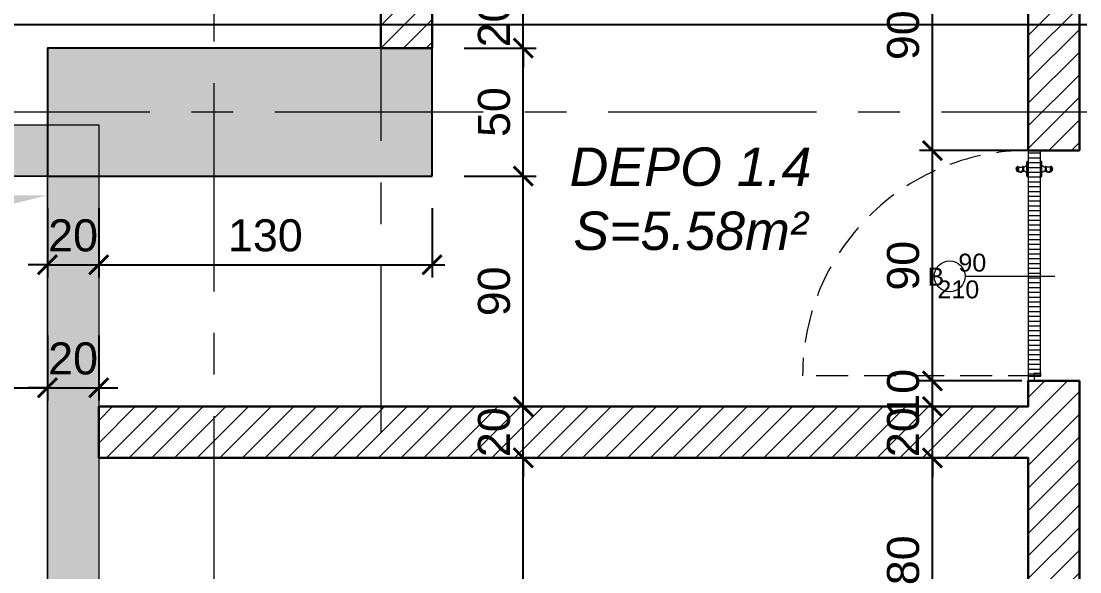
# Model space of a CAD drawing. Header units: centimetres. Extents: x 60496 to 66049, y -55119 to -48212.
# Drawn here: x 62512.7 to 62925.6, y -52261.9 to -52046.9 of the extents above; entities that cross this region are included whole.
import ezdxf

# ---------------------------------------------------------------- set-up
doc = ezdxf.new("R2010")
doc.units = ezdxf.units.CM
doc.header["$LTSCALE"] = 50
doc.header["$MEASUREMENT"] = 0
for name, pattern in [('AXES', [2, 1.25, -0.25, 0.25, -0.25]), ('CACHE', [0.375, 0.25, -0.125]), ('CONTINU', [0])]:
    doc.linetypes.add(name, pattern=pattern)
doc.layers.get('0').update_dxf_attribs({"color": 8})
for name, color, linetype in [('AXES', 10, 'AXES'), ('BETON COUPE', 3, 'CONTINU'), ('BETON TRAME', 252, 'Continuous'), ('BORD', 5, 'Continuous'), ('COTE 50ème', 1, 'Continuous'), ('OMBRE', 253, 'Continuous'), ('TEXTE', 7, 'Continuous')]:
    doc.layers.add(name, color=color, linetype=linetype)
for name, color, linetype, lineweight in [('BETON HACHURE', 253, 'Continuous', 13), ('door', 44, 'Continuous', 5), ('MACONNERIE COUPE', 7, 'Continuous', 30), ('MACONNERIE HACHURE', 253, 'Continuous', 13)]:
    doc.layers.add(name, color=color, linetype=linetype, lineweight=lineweight)
doc.layers.add('PREFA MUR SUP TRAME', color=7, linetype='Continuous', true_color=0xd7c7ff)
doc.styles.add('GENERATED_STYLE_1', font='arial.ttf')
doc.styles.add('RS_TEXT_1.50', font='arial.ttf', dxfattribs={"height": 12.5})
doc.styles.add('RS_TXT_50', font='arial.ttf', dxfattribs={"height": 12.5})
doc.dimstyles.new('RS_50CM_LINEAIRE', dxfattribs={"dimscale": 5, "dimtxt": 12.5, "dimasz": 1.5, "dimexe": 1, "dimexo": 2.5, "dimgap": 1, "dimtad": 1, "dimdec": 1, "dimrnd": 0.5, "dimdsep": 46, "dimtxsty": 'RS_TXT_50', "dimblk1": 'ARCHTICK', "dimblk2": 'ARCHTICK', "dimsah": 1, "dimcen": 2.5, "dimdle": 1, "dimclrt": 4, "dimadec": 0, "dimazin": 2, "dimtfac": 1, "dimtdec": 1, "dimtix": 1, "dimtmove": 2, "dimatfit": 3, "dimfxl": 1, "dimtolj": 1, "dimtzin": 0, "dimarcsym": 0})

# ---------------------------------------------------------------- blocks, each defined once
blk = doc.blocks.new('A$Ce9568e5d')
at = {"layer": 'AXES', "lineweight": 5, "ltscale": 1.3}
for p, q in [((35, 1580), (35, -1344.97)), ((-30, -4150), (-30, -1058.41)), ((3195, -1220), (-1985, -1220))]:
    blk.add_line(p, q, dxfattribs=at)
blk = doc.blocks.new('_ArchTick')
at = {"color": 0, "linetype": 'ByBlock', "const_width": 0.15}
blk.add_lwpolyline([(-0.5, -0.5), (0.5, 0.5)], dxfattribs=at)
blk = doc.blocks.new('*D1259')
at = {"layer": 'COTE 50ème', "color": 0, "lineweight": -2, "ltscale": 0.5, "transparency": 16777216}
for p, q in [((62708.55, -52402.36), (62708.55, -52212.36)), ((62691.58, -52217.36), (62713.55, -52217.36)), ((62673.56, -52397.36), (62713.55, -52397.36))]:
    blk.add_line(p, q, dxfattribs=at)
at = {"layer": 'Defpoints', "color": 0, "ltscale": 0.5, "transparency": 16777216}
for p in [(62679.08, -52217.36), (62708.55, -52217.36), (62661.06, -52397.36)]:
    blk.add_point(p, dxfattribs=at)
at = {"layer": 'COTE 50ème', "color": 0, "lineweight": -2, "ltscale": 0.5, "transparency": 16777216, "xscale": 7.5, "yscale": 7.5, "zscale": 7.5}
for p, rotation in [((62708.55, -52217.36), 90), ((62708.55, -52397.36), 270)]:
    blk.add_blockref('_ArchTick', p, dxfattribs=dict(at, rotation=rotation))
at = {"layer": 'COTE 50ème', "color": 4, "ltscale": 0.5, "transparency": 16777216, "insert": (62697.17, -52307.36), "char_height": 12.5, "attachment_point": 5, "rotation": 90, "style": 'RS_TXT_50'}
blk.add_mtext('\\A1;180', dxfattribs=at)
blk = doc.blocks.new('*D1260')
at = {"layer": 'COTE 50ème', "color": 0, "lineweight": -2, "ltscale": 0.5, "transparency": 16777216}
for p, q in [((62708.55, -52197.36), (62708.55, -52189.86)), ((62691.58, -52197.36), (62713.55, -52197.36)), ((62708.55, -52217.36), (62708.55, -52197.36)), ((62691.58, -52217.36), (62713.55, -52217.36)), ((62708.55, -52217.36), (62708.55, -52224.86))]:
    blk.add_line(p, q, dxfattribs=at)
at = {"layer": 'Defpoints', "color": 0, "ltscale": 0.5, "transparency": 16777216}
for p in [(62679.08, -52197.36), (62708.55, -52197.36), (62679.08, -52217.36)]:
    blk.add_point(p, dxfattribs=at)
at = {"layer": 'COTE 50ème', "color": 0, "lineweight": -2, "ltscale": 0.5, "transparency": 16777216, "xscale": 7.5, "yscale": 7.5, "zscale": 7.5}
for p, rotation in [((62708.55, -52197.36), 270), ((62708.55, -52217.36), 90)]:
    blk.add_blockref('_ArchTick', p, dxfattribs=dict(at, rotation=rotation))
at = {"layer": 'COTE 50ème', "color": 4, "ltscale": 0.5, "transparency": 16777216, "insert": (62697.17, -52207.36), "char_height": 12.5, "attachment_point": 5, "rotation": 90, "style": 'RS_TXT_50'}
blk.add_mtext('\\A1;20', dxfattribs=at)
blk = doc.blocks.new('*D1261')
at = {"layer": 'COTE 50ème', "color": 0, "lineweight": -2, "ltscale": 0.5, "transparency": 16777216}
for p, q in [((62708.55, -52202.36), (62708.55, -52102.36)), ((62685.45, -52107.36), (62713.55, -52107.36)), ((62691.58, -52197.36), (62713.55, -52197.36))]:
    blk.add_line(p, q, dxfattribs=at)
at = {"layer": 'Defpoints', "color": 0, "ltscale": 0.5, "transparency": 16777216}
for p in [(62672.95, -52107.36), (62708.55, -52107.36), (62679.08, -52197.36)]:
    blk.add_point(p, dxfattribs=at)
at = {"layer": 'COTE 50ème', "color": 0, "lineweight": -2, "ltscale": 0.5, "transparency": 16777216, "xscale": 7.5, "yscale": 7.5, "zscale": 7.5}
for p, rotation in [((62708.55, -52107.36), 90), ((62708.55, -52197.36), 270)]:
    blk.add_blockref('_ArchTick', p, dxfattribs=dict(at, rotation=rotation))
at = {"layer": 'COTE 50ème', "color": 4, "ltscale": 0.5, "transparency": 16777216, "insert": (62697.17, -52152.36), "char_height": 12.5, "attachment_point": 5, "rotation": 90, "style": 'RS_TXT_50'}
blk.add_mtext('\\A1;90', dxfattribs=at)
blk = doc.blocks.new('*D1262')
at = {"layer": 'COTE 50ème', "color": 0, "lineweight": -2, "ltscale": 0.5, "transparency": 16777216}
for p, q in [((62708.55, -52112.36), (62708.55, -52052.36)), ((62685.45, -52057.36), (62713.55, -52057.36)), ((62685.45, -52107.36), (62713.55, -52107.36))]:
    blk.add_line(p, q, dxfattribs=at)
at = {"layer": 'Defpoints', "color": 0, "ltscale": 0.5, "transparency": 16777216}
for p in [(62672.95, -52057.36), (62708.55, -52057.36), (62672.95, -52107.36)]:
    blk.add_point(p, dxfattribs=at)
at = {"layer": 'COTE 50ème', "color": 0, "lineweight": -2, "ltscale": 0.5, "transparency": 16777216, "xscale": 7.5, "yscale": 7.5, "zscale": 7.5}
for p, rotation in [((62708.55, -52057.36), 90), ((62708.55, -52107.36), 270)]:
    blk.add_blockref('_ArchTick', p, dxfattribs=dict(at, rotation=rotation))
at = {"layer": 'COTE 50ème', "color": 4, "ltscale": 0.5, "transparency": 16777216, "insert": (62697.17, -52082.36), "char_height": 12.5, "attachment_point": 5, "rotation": 90, "style": 'RS_TXT_50'}
blk.add_mtext('\\A1;50', dxfattribs=at)
blk = doc.blocks.new('*D1263')
at = {"layer": 'COTE 50ème', "color": 0, "lineweight": -2, "ltscale": 0.5, "transparency": 16777216}
for p, q in [((62708.55, -52037.36), (62708.55, -52029.86)), ((62685.45, -52037.36), (62713.55, -52037.36)), ((62708.55, -52057.36), (62708.55, -52037.36)), ((62685.45, -52057.36), (62713.55, -52057.36)), ((62708.55, -52057.36), (62708.55, -52064.86))]:
    blk.add_line(p, q, dxfattribs=at)
at = {"layer": 'Defpoints', "color": 0, "ltscale": 0.5, "transparency": 16777216}
for p in [(62672.95, -52037.36), (62708.55, -52037.36), (62672.95, -52057.36)]:
    blk.add_point(p, dxfattribs=at)
at = {"layer": 'COTE 50ème', "color": 0, "lineweight": -2, "ltscale": 0.5, "transparency": 16777216, "xscale": 7.5, "yscale": 7.5, "zscale": 7.5}
for p, rotation in [((62708.55, -52037.36), 270), ((62708.55, -52057.36), 90)]:
    blk.add_blockref('_ArchTick', p, dxfattribs=dict(at, rotation=rotation))
at = {"layer": 'COTE 50ème', "color": 4, "ltscale": 0.5, "transparency": 16777216, "insert": (62697.17, -52047.36), "char_height": 12.5, "attachment_point": 5, "rotation": 90, "style": 'RS_TXT_50'}
blk.add_mtext('\\A1;20', dxfattribs=at)
blk = doc.blocks.new('*D1074')
at = {"layer": 'COTE 50ème', "color": 0, "lineweight": -2, "ltscale": 0.5, "transparency": 16777216}
for p, q in [((62332.95, -52169.54), (62332.95, -52195.01)), ((62522.95, -52169.54), (62522.95, -52195.01)), ((62327.95, -52190.01), (62527.95, -52190.01))]:
    blk.add_line(p, q, dxfattribs=at)
at = {"layer": 'Defpoints', "color": 0, "ltscale": 0.5, "transparency": 16777216}
for p in [(62332.95, -52157.04), (62522.95, -52157.04), (62522.95, -52190.01)]:
    blk.add_point(p, dxfattribs=at)
at = {"layer": 'COTE 50ème', "color": 0, "lineweight": -2, "ltscale": 0.5, "transparency": 16777216, "xscale": 7.5, "yscale": 7.5, "zscale": 7.5, "rotation": 180}
blk.add_blockref('_ArchTick', (62332.95, -52190.01), dxfattribs=at)
at = {"layer": 'COTE 50ème', "color": 0, "lineweight": -2, "ltscale": 0.5, "transparency": 16777216, "xscale": 7.5, "yscale": 7.5, "zscale": 7.5}
blk.add_blockref('_ArchTick', (62522.95, -52190.01), dxfattribs=at)
at = {"layer": 'COTE 50ème', "color": 4, "ltscale": 0.5, "transparency": 16777216, "insert": (62427.95, -52178.63), "char_height": 12.5, "attachment_point": 5, "style": 'RS_TXT_50'}
blk.add_mtext('\\A1;190', dxfattribs=at)
blk = doc.blocks.new('*D1075')
at = {"layer": 'COTE 50ème', "color": 0, "lineweight": -2, "ltscale": 0.5, "transparency": 16777216}
for p, q in [((62522.95, -52169.54), (62522.95, -52195.01)), ((62542.95, -52169.54), (62542.95, -52195.01)), ((62522.95, -52190.01), (62515.45, -52190.01)), ((62522.95, -52190.01), (62542.95, -52190.01)), ((62542.95, -52190.01), (62550.45, -52190.01))]:
    blk.add_line(p, q, dxfattribs=at)
at = {"layer": 'Defpoints', "color": 0, "ltscale": 0.5, "transparency": 16777216}
for p in [(62522.95, -52157.04), (62542.95, -52157.04), (62542.95, -52190.01)]:
    blk.add_point(p, dxfattribs=at)
at = {"layer": 'COTE 50ème', "color": 0, "lineweight": -2, "ltscale": 0.5, "transparency": 16777216, "xscale": 7.5, "yscale": 7.5, "zscale": 7.5}
blk.add_blockref('_ArchTick', (62522.95, -52190.01), dxfattribs=at)
at = {"layer": 'COTE 50ème', "color": 0, "lineweight": -2, "ltscale": 0.5, "transparency": 16777216, "xscale": 7.5, "yscale": 7.5, "zscale": 7.5, "rotation": 180}
blk.add_blockref('_ArchTick', (62542.95, -52190.01), dxfattribs=at)
at = {"layer": 'COTE 50ème', "color": 4, "ltscale": 0.5, "transparency": 16777216, "insert": (62532.95, -52178.63), "char_height": 12.5, "attachment_point": 5, "style": 'RS_TXT_50'}
blk.add_mtext('\\A1;20', dxfattribs=at)
blk = doc.blocks.new('*D1087')
at = {"layer": 'COTE 50ème', "color": 0, "lineweight": -2, "ltscale": 0.5, "transparency": 16777216}
for p, q in [((62868.11, -52302.36), (62868.11, -52212.36)), ((62892.95, -52217.36), (62863.11, -52217.36)), ((62902.95, -52297.36), (62863.11, -52297.36))]:
    blk.add_line(p, q, dxfattribs=at)
at = {"layer": 'Defpoints', "color": 0, "ltscale": 0.5, "transparency": 16777216}
for p in [(62868.11, -52217.36), (62905.45, -52217.36), (62915.45, -52297.36)]:
    blk.add_point(p, dxfattribs=at)
at = {"layer": 'COTE 50ème', "color": 0, "lineweight": -2, "ltscale": 0.5, "transparency": 16777216, "xscale": 7.5, "yscale": 7.5, "zscale": 7.5}
for p, rotation in [((62868.11, -52217.36), 90), ((62868.11, -52297.36), 270)]:
    blk.add_blockref('_ArchTick', p, dxfattribs=dict(at, rotation=rotation))
at = {"layer": 'COTE 50ème', "color": 4, "ltscale": 0.5, "transparency": 16777216, "insert": (62856.73, -52257.36), "char_height": 12.5, "attachment_point": 5, "rotation": 90, "style": 'RS_TXT_50'}
blk.add_mtext('\\A1;80', dxfattribs=at)
blk = doc.blocks.new('*D1088')
at = {"layer": 'COTE 50ème', "color": 0, "lineweight": -2, "ltscale": 0.5, "transparency": 16777216}
for p, q in [((62868.11, -52197.36), (62868.11, -52189.86)), ((62887.97, -52197.36), (62863.11, -52197.36)), ((62868.11, -52217.36), (62868.11, -52197.36)), ((62892.95, -52217.36), (62863.11, -52217.36)), ((62868.11, -52217.36), (62868.11, -52224.86))]:
    blk.add_line(p, q, dxfattribs=at)
at = {"layer": 'Defpoints', "color": 0, "ltscale": 0.5, "transparency": 16777216}
for p in [(62868.11, -52197.36), (62900.47, -52197.36), (62905.45, -52217.36)]:
    blk.add_point(p, dxfattribs=at)
at = {"layer": 'COTE 50ème', "color": 0, "lineweight": -2, "ltscale": 0.5, "transparency": 16777216, "xscale": 7.5, "yscale": 7.5, "zscale": 7.5}
for p, rotation in [((62868.11, -52197.36), 270), ((62868.11, -52217.36), 90)]:
    blk.add_blockref('_ArchTick', p, dxfattribs=dict(at, rotation=rotation))
at = {"layer": 'COTE 50ème', "color": 4, "ltscale": 0.5, "transparency": 16777216, "insert": (62856.73, -52207.36), "char_height": 12.5, "attachment_point": 5, "rotation": 90, "style": 'RS_TXT_50'}
blk.add_mtext('\\A1;20', dxfattribs=at)
blk = doc.blocks.new('*D1089')
at = {"layer": 'COTE 50ème', "color": 0, "lineweight": -2, "ltscale": 0.5, "transparency": 16777216}
for p, q in [((62868.11, -52187.36), (62868.11, -52179.86)), ((62902.95, -52187.36), (62863.11, -52187.36)), ((62868.11, -52197.36), (62868.11, -52187.36)), ((62887.97, -52197.36), (62863.11, -52197.36)), ((62868.11, -52197.36), (62868.11, -52204.86))]:
    blk.add_line(p, q, dxfattribs=at)
at = {"layer": 'Defpoints', "color": 0, "ltscale": 0.5, "transparency": 16777216}
for p in [(62868.11, -52187.36), (62915.45, -52187.36), (62900.47, -52197.36)]:
    blk.add_point(p, dxfattribs=at)
at = {"layer": 'COTE 50ème', "color": 0, "lineweight": -2, "ltscale": 0.5, "transparency": 16777216, "xscale": 7.5, "yscale": 7.5, "zscale": 7.5}
for p, rotation in [((62868.11, -52187.36), 270), ((62868.11, -52197.36), 90)]:
    blk.add_blockref('_ArchTick', p, dxfattribs=dict(at, rotation=rotation))
at = {"layer": 'COTE 50ème', "color": 4, "ltscale": 0.5, "transparency": 16777216, "insert": (62856.73, -52192.36), "char_height": 12.5, "attachment_point": 5, "rotation": 90, "style": 'RS_TXT_50'}
blk.add_mtext('\\A1;10', dxfattribs=at)
blk = doc.blocks.new('*D1090')
at = {"layer": 'COTE 50ème', "color": 0, "lineweight": -2, "ltscale": 0.5, "transparency": 16777216}
for p, q in [((62868.11, -52192.36), (62868.11, -52092.36)), ((62908.23, -52097.36), (62863.11, -52097.36)), ((62902.95, -52187.36), (62863.11, -52187.36))]:
    blk.add_line(p, q, dxfattribs=at)
at = {"layer": 'Defpoints', "color": 0, "ltscale": 0.5, "transparency": 16777216}
for p in [(62868.11, -52097.36), (62920.73, -52097.36), (62915.45, -52187.36)]:
    blk.add_point(p, dxfattribs=at)
at = {"layer": 'COTE 50ème', "color": 0, "lineweight": -2, "ltscale": 0.5, "transparency": 16777216, "xscale": 7.5, "yscale": 7.5, "zscale": 7.5}
for p, rotation in [((62868.11, -52097.36), 90), ((62868.11, -52187.36), 270)]:
    blk.add_blockref('_ArchTick', p, dxfattribs=dict(at, rotation=rotation))
at = {"layer": 'COTE 50ème', "color": 4, "ltscale": 0.5, "transparency": 16777216, "insert": (62856.73, -52142.36), "char_height": 12.5, "attachment_point": 5, "rotation": 90, "style": 'RS_TXT_50'}
blk.add_mtext('\\A1;90', dxfattribs=at)
blk = doc.blocks.new('*D1091')
at = {"layer": 'COTE 50ème', "color": 0, "lineweight": -2, "ltscale": 0.5, "transparency": 16777216}
for p, q in [((62868.11, -52102.36), (62868.11, -52002.36)), ((62892.95, -52007.36), (62863.11, -52007.36)), ((62908.23, -52097.36), (62863.11, -52097.36))]:
    blk.add_line(p, q, dxfattribs=at)
at = {"layer": 'Defpoints', "color": 0, "ltscale": 0.5, "transparency": 16777216}
for p in [(62868.11, -52007.36), (62905.45, -52007.36), (62920.73, -52097.36)]:
    blk.add_point(p, dxfattribs=at)
at = {"layer": 'COTE 50ème', "color": 0, "lineweight": -2, "ltscale": 0.5, "transparency": 16777216, "xscale": 7.5, "yscale": 7.5, "zscale": 7.5}
for p, rotation in [((62868.11, -52007.36), 90), ((62868.11, -52097.36), 270)]:
    blk.add_blockref('_ArchTick', p, dxfattribs=dict(at, rotation=rotation))
at = {"layer": 'COTE 50ème', "color": 4, "ltscale": 0.5, "transparency": 16777216, "insert": (62856.73, -52052.36), "char_height": 12.5, "attachment_point": 5, "rotation": 90, "style": 'RS_TXT_50'}
blk.add_mtext('\\A1;90', dxfattribs=at)
blk = doc.blocks.new('*D1164')
at = {"layer": 'COTE 50ème', "color": 0, "lineweight": -2, "ltscale": 0.5, "transparency": 16777216}
for p, q in [((62522.95, -52119.86), (62522.95, -52146.95)), ((62542.95, -52119.86), (62542.95, -52146.95)), ((62522.95, -52141.95), (62515.45, -52141.95)), ((62522.95, -52141.95), (62542.95, -52141.95)), ((62542.95, -52141.95), (62550.45, -52141.95))]:
    blk.add_line(p, q, dxfattribs=at)
at = {"layer": 'Defpoints', "color": 0, "ltscale": 0.5, "transparency": 16777216}
for p in [(62522.95, -52107.36), (62542.95, -52107.36), (62542.95, -52141.95)]:
    blk.add_point(p, dxfattribs=at)
at = {"layer": 'COTE 50ème', "color": 0, "lineweight": -2, "ltscale": 0.5, "transparency": 16777216, "xscale": 7.5, "yscale": 7.5, "zscale": 7.5}
blk.add_blockref('_ArchTick', (62522.95, -52141.95), dxfattribs=at)
at = {"layer": 'COTE 50ème', "color": 0, "lineweight": -2, "ltscale": 0.5, "transparency": 16777216, "xscale": 7.5, "yscale": 7.5, "zscale": 7.5, "rotation": 180}
blk.add_blockref('_ArchTick', (62542.95, -52141.95), dxfattribs=at)
at = {"layer": 'COTE 50ème', "color": 4, "ltscale": 0.5, "transparency": 16777216, "insert": (62532.95, -52130.57), "char_height": 12.5, "attachment_point": 5, "style": 'RS_TXT_50'}
blk.add_mtext('\\A1;20', dxfattribs=at)
blk = doc.blocks.new('*D1165')
at = {"layer": 'COTE 50ème', "color": 0, "lineweight": -2, "ltscale": 0.5, "transparency": 16777216}
for p, q in [((62542.95, -52119.86), (62542.95, -52146.95)), ((62672.95, -52119.86), (62672.95, -52146.95)), ((62537.95, -52141.95), (62677.95, -52141.95))]:
    blk.add_line(p, q, dxfattribs=at)
at = {"layer": 'Defpoints', "color": 0, "ltscale": 0.5, "transparency": 16777216}
for p in [(62542.95, -52107.36), (62672.95, -52107.36), (62672.95, -52141.95)]:
    blk.add_point(p, dxfattribs=at)
at = {"layer": 'COTE 50ème', "color": 0, "lineweight": -2, "ltscale": 0.5, "transparency": 16777216, "xscale": 7.5, "yscale": 7.5, "zscale": 7.5, "rotation": 180}
blk.add_blockref('_ArchTick', (62542.95, -52141.95), dxfattribs=at)
at = {"layer": 'COTE 50ème', "color": 0, "lineweight": -2, "ltscale": 0.5, "transparency": 16777216, "xscale": 7.5, "yscale": 7.5, "zscale": 7.5}
blk.add_blockref('_ArchTick', (62672.95, -52141.95), dxfattribs=at)
at = {"layer": 'COTE 50ème', "color": 4, "ltscale": 0.5, "transparency": 16777216, "insert": (62607.95, -52130.56), "char_height": 12.5, "attachment_point": 5, "style": 'RS_TXT_50'}
blk.add_mtext('\\A1;130', dxfattribs=at)

msp = doc.modelspace()

# ---------------------------------------------------------------- hatches: boundary and pattern name
at = {"layer": 'BETON HACHURE', "transparency": 33554585}
h = msp.add_hatch(dxfattribs=at)
h.set_pattern_fill('ANSI37', color=256, scale=50, angle=270, style=0)
h.set_pattern_definition([(315, (-1160.4855, 19655.393), (4.4194174, 4.4194174), []), (45, (-1160.4855, 19655.393), (-4.4194174, 4.4194174), [])])
h.paths.add_polyline_path([(62772.95, -51847.22), (62797.95, -51847.22), (62797.95, -52172.22), (62772.95, -52172.22)], flags=0)
h.paths.add_polyline_path([(62772.95, -51847.22), (62797.95, -51847.22), (62797.95, -52172.22), (62772.95, -52172.22)], flags=0)
h.paths.add_polyline_path([(64952.95, -51987.36), (64952.95, -52037.36), (65032.95, -52037.36), (65032.95, -51987.36)], flags=0)
h.paths.add_polyline_path([(64572.95, -51987.36), (64572.95, -52037.36), (64652.95, -52037.36), (64652.95, -51987.36)], flags=0)
edge = h.paths.add_edge_path(flags=0)
edge.add_arc((64612.95, -50672.36), 40, 0, 360)
edge = h.paths.add_edge_path(flags=0)
edge.add_arc((64612.95, -49997.36), 40, 0, 360)
edge = h.paths.add_edge_path(flags=0)
edge.add_arc((64612.95, -51272.36), 40, 0, 360)
h.paths.add_polyline_path([(65692.87, -49527.22), (61269.11, -49527.22), (60879.82, -54263.92), (65445.45, -54713.51), (65692.87, -54713.51)])
edge = h.paths.add_edge_path(flags=0)
edge.add_arc((64612.95, -51272.36), 40, 0, 360)
h.paths.add_polyline_path([(63397.95, -49552.22), (63397.95, -49972.36), (63422.95, -49972.36), (63422.95, -49552.22), (64992.96, -49552.22), (64992.95, -51312.36), (65032.95, -51312.36), (65032.95, -49552.22), (65667.87, -49552.22), (65667.87, -53452.22), (65032.95, -53452.22), (65032.95, -52057.36), (64992.95, -52057.36), (64992.95, -53477.22), (65667.87, -53477.22), (65667.87, -54685.93), (65459.18, -54688.51), (64660.45, -54610.07), (64660.45, -54122.36), (64635.45, -54122.36), (64635.45, -54607.62), (63330.45, -54479.46), (63330.45, -54122.36), (63305.45, -54122.36), (63305.45, -54477.01), (62117.95, -54360.39), (62117.95, -54122.36), (62067.95, -54122.36), (62067.95, -54355.48), (60906.75, -54241.45), (61082.14, -52107.36), (61287.95, -52107.36), (61287.95, -52057.36), (61086.25, -52057.36), (61088.1, -52037.36), (61287.95, -52037.36), (61287.95, -51987.36), (61092.01, -51987.36), (61148.71, -51297.36), (61287.95, -51297.36), (61287.95, -51247.36), (61152.82, -51247.36), (61198.03, -50697.36), (61287.95, -50697.36), (61287.95, -50647.36), (61202.13, -50647.36), (61292.14, -49552.22), (62070.45, -49552.22), (62070.45, -49972.36), (62095.45, -49972.36), (62095.45, -49552.22)], flags=16)
h.paths.add_polyline_path([(64572.95, -51232.36), (64572.95, -51312.36), (64652.95, -51312.36), (64652.95, -51232.36)], flags=0)
at = {"layer": 'BETON TRAME', "transparency": 33554559}
h = msp.add_hatch(color=256, dxfattribs=at)
h.dxf.hatch_style = 1
h.paths.add_polyline_path([(63852.95, -52797.36), (63887.95, -52797.36), (63887.95, -53447.36), (63852.95, -53447.36), (63852.95, -53272.36), (63392.95, -53272.36), (63392.95, -53447.36), (63357.95, -53447.36), (63357.95, -52797.36), (63392.95, -52797.36), (63392.95, -53232.36), (63602.95, -53232.36), (63602.95, -52902.36), (63642.95, -52902.36), (63642.95, -53232.36), (63852.95, -53232.36)])
h.paths.add_polyline_path([(64722.95, -54122.36), (64722.95, -54072.36), (64572.95, -54072.36), (64572.95, -54122.36)])
h.paths.add_polyline_path([(64002.95, -54122.36), (64002.95, -54072.36), (63852.95, -54072.36), (63852.95, -54122.36)])
h.paths.add_polyline_path([(63392.95, -54122.36), (63392.95, -54072.36), (63242.95, -54072.36), (63242.95, -54122.36)])
h.paths.add_polyline_path([(62672.95, -54122.36), (62672.95, -54072.36), (62522.95, -54072.36), (62522.95, -54122.36)])
h.paths.add_polyline_path([(62672.95, -53447.36), (62672.95, -53397.36), (62522.95, -53397.36), (62522.95, -53447.36)])
h.paths.add_polyline_path([(64722.95, -53447.36), (64722.95, -53397.36), (64572.95, -53397.36), (64572.95, -53447.36)])
h.paths.add_polyline_path([(64722.95, -52847.36), (64722.95, -52797.36), (64572.95, -52797.36), (64572.95, -52847.36)])
h.paths.add_polyline_path([(62672.95, -52847.36), (62672.95, -52797.36), (62522.95, -52797.36), (62522.95, -52847.36)])
h.paths.add_polyline_path([(62672.95, -52107.36), (62672.95, -52057.36), (62522.95, -52057.36), (62522.95, -52107.36)])
h.paths.add_polyline_path([(64572.95, -52057.36), (64572.95, -52107.36), (64722.95, -52107.36), (64722.95, -52057.36)])
h.paths.add_polyline_path([(63907.95, -52107.36), (63907.95, -52057.36), (63782.95, -52057.36), (63782.95, -52107.36)])
h.paths.add_polyline_path([(63462.95, -52107.36), (63462.95, -52057.36), (63337.95, -52057.36), (63337.95, -52107.36)])
h.paths.add_polyline_path([(63487.95, -52057.36), (63462.95, -52057.36), (63462.95, -52562.36), (63487.95, -52562.36)])
h.paths.add_polyline_path([(63782.95, -52057.36), (63757.95, -52057.36), (63757.95, -52562.36), (63782.95, -52562.36)])
at = {"layer": 'door'}
h = msp.add_hatch(dxfattribs=at)
h.set_pattern_fill('ANSI31', color=256, scale=15, angle=855)
h.set_pattern_definition([(180, (110208.8851, -190072.0756), (-3e-15, -1.875), [])])
h.paths.add_polyline_path([(62910.22, -52185.39), (62910.22, -52097.36), (62905.51, -52097.36), (62905.51, -52185.39)])
at = {"layer": 'MACONNERIE HACHURE'}
h = msp.add_hatch(dxfattribs=at)
h.set_pattern_fill('ANSI31', color=256, scale=50, style=0)
h.set_pattern_definition([(45, (0, 9369.2044), (-4.4194174, 4.4194174), [])])
h.paths.add_polyline_path([(61287.95, -54067.36), (61312.95, -54067.36), (61312.95, -54083.38), (61287.95, -54083.63)])
h.paths.add_polyline_path([(62267.95, -50672.36), (62617.95, -50672.36), (62617.95, -50647.36), (62267.95, -50647.36)])
h.paths.add_polyline_path([(62167.95, -50672.36), (62157.95, -50672.36), (62157.95, -50647.36), (62167.95, -50647.36)])
h.paths.add_polyline_path([(63492.95, -53447.36), (63852.95, -53447.36), (63852.95, -53422.36), (63492.95, -53422.36)])
h.paths.add_polyline_path([(63402.95, -53447.36), (63392.95, -53447.36), (63392.95, -53422.36), (63402.95, -53422.36)])
h.paths.add_polyline_path([(62252.95, -52037.36), (62522.95, -52037.36), (62522.95, -52012.36), (62252.95, -52012.36)])
h.paths.add_polyline_path([(63487.95, -52082.36), (63757.95, -52082.36), (63757.95, -52057.36), (63487.95, -52057.36)])
h.paths.add_polyline_path([(61175.41, -53887.22), (60935.87, -53887.22), (60937.92, -53862.22), (61175.41, -53862.22)])
h.paths.add_polyline_path([(61287.95, -54017.36), (61287.95, -53887.22), (61265.41, -53887.22), (61265.41, -53862.22), (61312.95, -53862.22), (61312.95, -54017.36)])
h.paths.add_polyline_path([(61287.95, -54173.63), (61312.95, -54173.63), (61312.95, -54281.34), (61287.95, -54278.88)])
h.paths.add_polyline_path([(60919.84, -54067.36), (60921.89, -54042.36), (61287.95, -54042.36), (61287.95, -54067.36)])
h.paths.add_polyline_path([(65012.95, -52057.36), (65032.95, -52057.36), (65032.95, -52037.36), (65012.95, -52037.36)])
h.paths.add_polyline_path([(63467.95, -52057.36), (63487.95, -52057.36), (63487.95, -52037.36), (63467.95, -52037.36)])
h.paths.add_polyline_path([(62652.95, -52057.36), (62672.95, -52057.36), (62672.95, -52037.36), (62652.95, -52037.36)])
h.paths.add_polyline_path([(62122.95, -52087.36), (62142.95, -52087.36), (62142.95, -52037.36), (62122.95, -52037.36)])
h.paths.add_polyline_path([(63085.45, -51987.36), (63085.45, -52097.36), (63105.45, -52097.36), (63105.45, -52007.36), (63337.95, -52007.36), (63337.95, -51987.36)])
h.paths.add_polyline_path([(63085.45, -52297.36), (63105.45, -52297.36), (63105.45, -52217.36), (63462.95, -52217.36), (63462.95, -52197.36), (63105.45, -52197.36), (63105.45, -52187.36), (63085.45, -52187.36)])
h.paths.add_polyline_path([(63085.45, -52497.36), (63105.45, -52497.36), (63105.45, -52417.36), (63462.95, -52417.36), (63462.95, -52397.36), (63105.45, -52397.36), (63105.45, -52387.36), (63085.45, -52387.36)])
h.paths.add_polyline_path([(62925.45, -52797.36), (62925.45, -52787.36), (62905.45, -52787.36), (62905.45, -52797.36), (62672.95, -52797.36), (62672.95, -52817.36), (63357.95, -52817.36), (63357.95, -52797.36), (63105.45, -52797.36), (63105.45, -52787.36), (63085.45, -52787.36), (63085.45, -52797.36)])
h.paths.add_polyline_path([(62925.45, -52697.36), (62925.45, -52587.36), (62905.45, -52587.36), (62905.45, -52597.36), (62542.95, -52597.36), (62542.95, -52617.36), (62905.45, -52617.36), (62905.45, -52697.36)])
h.paths.add_polyline_path([(62925.45, -52497.36), (62925.45, -52387.36), (62905.45, -52387.36), (62905.45, -52397.36), (62542.95, -52397.36), (62542.95, -52417.36), (62905.45, -52417.36), (62905.45, -52497.36)])
h.paths.add_polyline_path([(62925.45, -52187.36), (62905.45, -52187.36), (62905.45, -52197.36), (62542.95, -52197.36), (62542.95, -52217.36), (62905.45, -52217.36), (62905.45, -52297.36), (62925.45, -52297.36)])
h.paths.add_polyline_path([(62925.45, -51977.36), (62905.45, -51977.36), (62905.45, -51987.36), (62672.95, -51987.36), (62672.95, -52007.36), (62905.45, -52007.36), (62905.45, -52097.36), (62925.45, -52097.36)])
h.paths.add_polyline_path([(62905.45, -51887.36), (62925.45, -51887.36), (62925.45, -51777.36), (62905.45, -51777.36), (62905.45, -51787.36), (62547.95, -51787.36), (62547.95, -51807.36), (62905.45, -51807.36)])
h.paths.add_polyline_path([(63852.95, -52777.36), (63877.95, -52777.36), (63877.95, -52797.36), (63852.95, -52797.36)])
h.paths.add_polyline_path([(62617.95, -51317.36), (62642.95, -51317.36), (62642.95, -51297.36), (62617.95, -51297.36)])
h.paths.add_polyline_path([(63852.95, -52677.36), (63852.95, -52637.36), (63757.95, -52637.36), (63757.95, -52562.36), (63782.95, -52562.36), (63782.95, -52627.36), (63852.95, -52627.36), (63852.95, -52541.36), (63782.95, -52541.36), (63782.95, -52516.36), (63877.95, -52516.36), (63877.95, -52677.36)])
h.paths.add_polyline_path([(62617.95, -51417.36), (62617.95, -51457.36), (62522.95, -51457.36), (62522.95, -51532.36), (62547.95, -51532.36), (62547.95, -51467.36), (62617.95, -51467.36), (62617.95, -51553.36), (62547.95, -51553.36), (62547.95, -51578.36), (62905.45, -51578.36), (62905.45, -51687.36), (62925.45, -51687.36), (62925.45, -51558.36), (62642.95, -51558.36), (62642.95, -51417.36)])
h.paths.add_polyline_path([(64672.95, -51934.86), (64652.95, -51934.86), (64652.95, -52037.36), (64952.95, -52037.36), (64952.95, -52017.36), (64672.95, -52017.36)])
h.paths.add_polyline_path([(64672.95, -51334.86), (64652.95, -51334.86), (64652.95, -51232.36), (64992.95, -51232.37), (64992.95, -51252.36), (64672.95, -51252.36)])
h.paths.add_polyline_path([(62522.95, -53323.39), (62542.95, -53323.39), (62542.95, -52847.36), (62522.95, -52847.36)])
h.paths.add_polyline_path([(62097.95, -53222.36), (62117.95, -53222.36), (62117.95, -52927.36), (62097.95, -52927.36)])
h.paths.add_polyline_path([(62201.29, -51192.36), (62157.95, -51192.36), (62157.95, -51152.36), (62201.29, -51152.36)])
h.paths.add_polyline_path([(62367.95, -51192.36), (62327.95, -51192.36), (62327.95, -51152.36), (62367.95, -51152.36)])
h.paths.add_polyline_path([(62574.62, -51192.36), (62617.95, -51192.36), (62617.95, -51152.36), (62574.62, -51152.36)])
h.paths.add_polyline_path([(62407.95, -51192.36), (62447.95, -51192.36), (62447.95, -51152.36), (62407.95, -51152.36)])
h.paths.add_polyline_path([(63809.62, -52902.36), (63852.95, -52902.36), (63852.95, -52942.36), (63809.62, -52942.36)])
h.paths.add_polyline_path([(63642.95, -52902.36), (63682.95, -52902.36), (63682.95, -52942.36), (63642.95, -52942.36)])
h.paths.add_polyline_path([(63436.29, -52902.36), (63392.95, -52902.36), (63392.95, -52942.36), (63436.29, -52942.36)])
h.paths.add_polyline_path([(63602.95, -52902.36), (63562.95, -52902.36), (63562.95, -52942.36), (63602.95, -52942.36)])
h.paths.add_polyline_path([(62356.29, -52412.36), (62332.95, -52412.36), (62332.95, -52392.36), (62356.29, -52392.36)])
h.paths.add_polyline_path([(62522.95, -52412.36), (62482.95, -52412.36), (62482.95, -52392.36), (62522.95, -52392.36)])
h.paths.add_polyline_path([(62141.29, -52412.36), (62117.95, -52412.36), (62117.95, -52392.36), (62141.29, -52392.36)])
h.paths.add_polyline_path([(62307.95, -52412.36), (62267.95, -52412.36), (62267.95, -52392.36), (62307.95, -52392.36)])
h.paths.add_polyline_path([(62097.95, -52518.36), (62117.95, -52518.36), (62117.95, -52412.36), (62097.95, -52412.36)])
h.paths.add_polyline_path([(62097.95, -52797.36), (62117.95, -52797.36), (62117.95, -52737.36), (62097.95, -52737.36)])
h.paths.add_polyline_path([(62522.95, -52797.36), (62542.95, -52797.36), (62542.95, -52412.36), (62522.95, -52412.36)])
h.paths.add_polyline_path([(63392.95, -52797.36), (63392.95, -52637.36), (63487.95, -52637.36), (63487.95, -52562.36), (63462.95, -52562.36), (63462.95, -52627.36), (63392.95, -52627.36), (63392.95, -52541.36), (63462.95, -52541.36), (63462.95, -52516.36), (63367.95, -52516.36), (63367.95, -52597.36), (63105.45, -52597.36), (63105.45, -52587.36), (63085.45, -52587.36), (63085.45, -52697.36), (63105.45, -52697.36), (63105.45, -52617.36), (63367.95, -52617.36), (63367.95, -52797.36)])
h.paths.add_polyline_path([(62157.95, -51297.36), (62157.95, -51457.36), (62252.95, -51457.36), (62252.95, -51532.36), (62227.95, -51532.36), (62227.95, -51467.36), (62157.95, -51467.36), (62157.95, -51553.36), (62227.95, -51553.36), (62227.95, -51578.36), (62132.95, -51578.36), (62132.95, -51297.36)])
at = {"layer": 'PREFA MUR SUP TRAME'}
h = msp.add_hatch(color=256, dxfattribs=at)
h.paths.add_polyline_path([(63827.95, -51987.36), (63827.95, -52037.36), (63907.95, -52037.36), (63907.95, -51987.36)])
h.paths.add_polyline_path([(62117.95, -52412.36), (62097.95, -52412.36), (62097.95, -52087.36), (62542.95, -52087.36), (62542.95, -52412.36), (62522.95, -52412.36), (62522.95, -52107.36), (62332.95, -52107.36), (62332.95, -52412.36), (62307.95, -52412.36), (62307.95, -52107.36), (62117.95, -52107.36)])
h.paths.add_polyline_path([(62117.95, -52797.36), (62067.95, -52797.36), (62067.95, -52927.36), (62117.95, -52927.36)])
h.paths.add_polyline_path([(61437.95, -52847.36), (61437.95, -52797.36), (61287.95, -52797.36), (61287.95, -52847.36)])
h.paths.add_polyline_path([(61437.95, -53373.36), (61437.95, -53323.36), (61287.95, -53323.36), (61287.95, -53373.36)])
h.paths.add_polyline_path([(62117.95, -53222.36), (62067.95, -53222.36), (62067.95, -53372.36), (62117.95, -53372.36)])
h.paths.add_polyline_path([(62117.95, -53972.36), (62067.95, -53972.36), (62067.95, -54122.36), (62117.95, -54122.36)])
h.paths.add_polyline_path([(61437.95, -54067.36), (61437.95, -54017.36), (61287.95, -54017.36), (61287.95, -54067.36)])
h.paths.add_polyline_path([(61437.95, -52107.36), (61437.95, -52057.36), (61287.95, -52057.36), (61287.95, -52107.36)])
edge = h.paths.add_edge_path()
edge.add_arc((63867.95, -51272.36), 40, 0, 360)
edge = h.paths.add_edge_path()
edge.add_arc((63867.95, -50672.36), 40, 0, 360)
edge = h.paths.add_edge_path()
edge.add_arc((63987.95, -49997.36), 40, 0, 360)
h.paths.add_polyline_path([(62522.95, -53323.39), (62572.95, -53323.39), (62572.95, -53397.39), (62522.95, -53397.39)])

# ---------------------------------------------------------------- linework, layer by layer
at = {"layer": 'BETON COUPE'}
msp.add_lwpolyline([(62672.95, -52107.36), (62672.95, -52057.36), (62522.95, -52057.36), (62522.95, -52107.36)], close=True, dxfattribs=at)
at = {"layer": 'BETON COUPE', "lineweight": 5}
msp.add_lwpolyline([(62117.95, -52412.36), (62097.95, -52412.36), (62097.95, -52087.36), (62542.95, -52087.36), (62542.95, -52412.36), (62522.95, -52412.36), (62522.95, -52107.36), (62332.95, -52107.36), (62332.95, -52412.36), (62307.95, -52412.36), (62307.95, -52107.36), (62117.95, -52107.36)], close=True, dxfattribs=at)
at = {"layer": 'BORD'}
msp.add_lwpolyline([(65692.87, -52048.35), (61061.91, -52048.35), (60879.82, -54263.92), (65445.45, -54713.51), (65692.87, -54713.51)], close=True, dxfattribs=at)
at = {"layer": 'BORD', "lineweight": 5, "ltscale": 0.5}
msp.add_lwpolyline([(62332.95, -52107.36), (62522.95, -52107.36), (62522.95, -52392.36), (62332.95, -52392.36)], close=True, dxfattribs=at)
at = {"layer": 'door'}
for p, q in [((62900.86, -52103.92), (62900.99, -52103.92)), ((62900.86, -52104.05), (62900.86, -52103.92)), ((62900.86, -52104.05), (62900.86, -52105.15)), ((62900.99, -52103.92), (62900.99, -52105.28)), ((62901.24, -52103.67), (62901.24, -52105.53)), ((62901.49, -52105.53), (62901.49, -52103.67)), ((62901.74, -52103.92), (62903.1, -52103.92)), ((62901.74, -52103.92), (62901.74, -52105.28)), ((62903.27, -52103.77), (62903.27, -52105.44)), ((62903.67, -52103.77), (62903.67, -52105.44)), ((62904.91, -52107.3), (62904.91, -52101.9)), ((62905.21, -52101.6), (62905.51, -52101.6)), ((62905.51, -52107.6), (62905.51, -52101.6)), ((62910.52, -52101.6), (62910.22, -52101.6)), ((62910.22, -52107.6), (62910.22, -52101.6)), ((62910.82, -52107.3), (62910.82, -52101.9)), ((62912.05, -52103.77), (62912.05, -52105.44)), ((62912.45, -52103.77), (62912.45, -52105.44)), ((62913.99, -52103.92), (62912.62, -52103.92)), ((62913.99, -52103.92), (62913.99, -52105.28)), ((62914.24, -52105.53), (62914.24, -52103.67)), ((62914.49, -52103.67), (62914.49, -52105.53)), ((62914.74, -52103.92), (62914.74, -52105.28)), ((62914.87, -52103.92), (62914.74, -52103.92)), ((62914.87, -52104.05), (62914.87, -52103.92)), ((62914.87, -52104.05), (62914.87, -52105.15)), ((62900.86, -52105.15), (62900.86, -52105.28)), ((62900.86, -52105.28), (62900.99, -52105.28)), ((62901.74, -52105.47), (62901.74, -52105.28)), ((62902.32, -52105.65), (62901.75, -52105.65)), ((62902.32, -52105.87), (62901.75, -52105.87)), ((62902.32, -52105.65), (62902.9, -52105.65)), ((62902.32, -52105.87), (62902.9, -52105.87)), ((62902.91, -52105.47), (62902.91, -52105.47)), ((62903.1, -52105.28), (62903.1, -52105.28)), ((62905.21, -52107.6), (62905.51, -52107.6)), ((62910.52, -52107.6), (62910.22, -52107.6)), ((62912.63, -52105.28), (62912.62, -52105.28)), ((62912.81, -52105.47), (62912.81, -52105.47)), ((62913.4, -52105.65), (62912.83, -52105.65)), ((62913.4, -52105.87), (62912.83, -52105.87)), ((62913.4, -52105.65), (62913.98, -52105.65)), ((62913.4, -52105.87), (62913.98, -52105.87)), ((62913.99, -52105.47), (62913.99, -52105.28)), ((62914.87, -52105.28), (62914.74, -52105.28)), ((62914.87, -52105.15), (62914.87, -52105.28)), ((62880.85, -52146.49), (62915.81, -52146.49))]:
    msp.add_line(p, q, dxfattribs=at)
at = {"layer": 'door', "linetype": 'CACHE'}
msp.add_line((62910.22, -52185.39), (62817.48, -52185.39), dxfattribs=at)
at = {"layer": 'door'}
for points in [[(62910.22, -52185.39), (62910.22, -52097.36), (62905.51, -52097.36), (62905.51, -52185.39), (62910.22, -52185.39)], [(62907.95, -52187.36), (62907.95, -52184.22), (62910.27, -52184.34), (62910.27, -52185.6), (62905.45, -52185.6), (62905.45, -52187.36), (62907.95, -52187.36)]]:
    msp.add_lwpolyline(points, dxfattribs=at)
msp.add_circle((62874.85, -52146.49), 6, dxfattribs=at)
at = {"layer": 'door', "linetype": 'CACHE'}
msp.add_arc((62905.51, -52185.39), 88.03, 90, 180, dxfattribs=at)
at = {"layer": 'door'}
for centre, radius, start, end in [((62901.61, -52104.6), 0.929, 143.4104, 216.5896), ((62901.24, -52103.92), 0.251, 90.115, 179.885), ((62901.36, -52103.67), 0.125, 0, 180), ((62901.49, -52103.92), 0.251, 0.115, 89.885), ((62903.1, -52103.75), 0.171, 270.2175, 354.941), ((62903.47, -52103.77), 0.2, 0, 180), ((62903.85, -52102.94), 0.841, 257.9295, 315.6311), ((62904.91, -52103.92), 0.6, 90, 139.4092), ((62905.21, -52101.9), 0.3, 90, 180), ((62910.52, -52101.9), 0.3, 0, 90), ((62910.82, -52103.92), 0.6, 40.5908, 90), ((62911.88, -52102.94), 0.841, 224.3689, 282.0705), ((62912.25, -52103.77), 0.2, 0, 180), ((62912.62, -52103.75), 0.171, 185.059, 269.7825), ((62914.24, -52103.92), 0.251, 90.115, 179.885), ((62914.37, -52103.67), 0.125, 0, 180), ((62914.49, -52103.92), 0.251, 0.115, 89.885), ((62914.12, -52104.6), 0.929, 323.4104, 36.5896), ((62901.24, -52105.28), 0.251, 180.115, 269.885), ((62901.36, -52105.53), 0.125, 180, 0), ((62901.49, -52105.28), 0.251, 270.115, 359.885), ((62901.75, -52105.76), 0.11, 90.0106, 269.9894), ((62901.76, -52105.6), 0.0561, 142.0366, 266.2903), ((62901.52, -52105.46), 0.215, 332.3858, 357.2971), ((62902.89, -52105.6), 0.0561, 273.7097, 37.9634), ((62902.9, -52105.76), 0.11, 270.0106, 89.9894), ((62903.1, -52105.47), 0.191, 91.8485, 181.2574), ((62903.13, -52105.46), 0.215, 182.7029, 207.6142), ((62903.1, -52105.45), 0.171, 5.059, 89.7825), ((62903.47, -52105.44), 0.2, 180, 0), ((62903.85, -52106.26), 0.841, 44.3689, 102.0705), ((62904.91, -52105.28), 0.6, 220.5908, 270), ((62905.21, -52107.3), 0.3, 180, 270), ((62910.52, -52107.3), 0.3, 270, 0), ((62910.82, -52105.28), 0.6, 270, 319.4092), ((62911.88, -52106.26), 0.841, 77.9295, 135.6311), ((62912.25, -52105.44), 0.2, 180, 0), ((62912.62, -52105.45), 0.171, 90.2175, 174.941), ((62912.62, -52105.47), 0.191, 358.7426, 88.1515), ((62912.83, -52105.76), 0.11, 90.0106, 269.9894), ((62912.83, -52105.6), 0.0561, 142.0366, 266.2903), ((62912.6, -52105.46), 0.215, 332.3858, 357.2971), ((62913.97, -52105.6), 0.0561, 273.7097, 37.9634), ((62913.98, -52105.76), 0.11, 270.0106, 89.9894), ((62914.24, -52105.28), 0.251, 180.115, 269.885), ((62914.21, -52105.46), 0.215, 182.7029, 207.6142), ((62914.37, -52105.53), 0.125, 180, 0), ((62914.49, -52105.28), 0.251, 270.115, 359.885)]:
    msp.add_arc(centre, radius, start, end, dxfattribs=at)
at = {"layer": 'MACONNERIE COUPE', "ltscale": 0.5}
for points in [[(62925.45, -51977.36), (62905.45, -51977.36), (62905.45, -51987.36), (62672.95, -51987.36), (62672.95, -52007.36), (62905.45, -52007.36), (62905.45, -52097.36), (62925.45, -52097.36)], [(62652.95, -52057.36), (62672.95, -52057.36), (62672.95, -52037.36), (62652.95, -52037.36)], [(62925.45, -52187.36), (62905.45, -52187.36), (62905.45, -52197.36), (62542.95, -52197.36), (62542.95, -52217.36), (62905.45, -52217.36), (62905.45, -52297.36), (62925.45, -52297.36)]]:
    msp.add_lwpolyline(points, close=True, dxfattribs=at)
at = {"layer": 'OMBRE'}
msp.add_solid([(62340.45, -52114.86), (62376.76, -52151.17), (62522.95, -52114.86)], dxfattribs=at)

# ---------------------------------------------------------------- block references
at = {"layer": 'MACONNERIE COUPE', "lineweight": 5, "ltscale": 0.5}
msp.add_blockref('A$Ce9568e5d', (62617.95, -50862.36), dxfattribs=at)

# ---------------------------------------------------------------- texts
at = {"layer": 'door', "char_height": 7, "style": 'GENERATED_STYLE_1'}
for s, insert, attachment_point in [('\\A1;\\pt0;90', (62889.11, -52144.74), 9), ('\\A1;\\pt0;B', (62872.71, -52143.16), 3), ('\\A1;\\pt0;210', (62886.37, -52155.2), 9)]:
    msp.add_mtext(s, dxfattribs=dict(at, insert=insert, attachment_point=attachment_point))
at = {"layer": 'TEXTE', "insert": (62773.77, -52116.3), "char_height": 25, "width": 440.821, "attachment_point": 5, "style": 'RS_TEXT_1.50'}
msp.add_mtext('{\\fArial|b0|i1|c0|p34;\\H0.6x;DEPO 1.4\\PS=5.58m²}', dxfattribs=at)

# ---------------------------------------------------------------- dimensions: what is measured, and where the dimension line sits
at = {"layer": 'COTE 50ème', "ltscale": 0.5}
for base, p1, p2, picture, middle in [((62868.11, -52007.36), (62920.73, -52097.36), (62905.45, -52007.36), '*D1091', (62856.73, -52052.36)), ((62708.55, -52037.36), (62672.95, -52057.36), (62672.95, -52037.36), '*D1263', (62697.17, -52047.36)), ((62708.55, -52057.36), (62672.95, -52107.36), (62672.95, -52057.36), '*D1262', (62697.17, -52082.36)), ((62868.11, -52097.36), (62915.45, -52187.36), (62920.73, -52097.36), '*D1090', (62856.73, -52142.36)), ((62708.55, -52107.36), (62679.08, -52197.36), (62672.95, -52107.36), '*D1261', (62697.17, -52152.36)), ((62868.11, -52187.36), (62900.47, -52197.36), (62915.45, -52187.36), '*D1089', (62856.73, -52192.36)), ((62708.55, -52197.36), (62679.08, -52217.36), (62679.08, -52197.36), '*D1260', (62697.17, -52207.36)), ((62868.11, -52197.36), (62905.45, -52217.36), (62900.47, -52197.36), '*D1088', (62856.73, -52207.36)), ((62708.55, -52217.36), (62661.06, -52397.36), (62679.08, -52217.36), '*D1259', (62697.17, -52307.36)), ((62868.11, -52217.36), (62915.45, -52297.36), (62905.45, -52217.36), '*D1087', (62856.73, -52257.36))]:
    dim = msp.add_linear_dim(base=base, p1=p1, p2=p2, angle=90, dimstyle='RS_50CM_LINEAIRE', dxfattribs=at)
    dim.commit()
    dim.dimension.update_dxf_attribs({"geometry": picture, "text_midpoint": middle})
for base, p1, p2, picture, middle in [((62542.95, -52141.95), (62522.95, -52107.36), (62542.95, -52107.36), '*D1164', (62532.95, -52130.57)), ((62672.95, -52141.95), (62542.95, -52107.36), (62672.95, -52107.36), '*D1165', (62607.95, -52130.56)), ((62522.95, -52190.01), (62332.95, -52157.04), (62522.95, -52157.04), '*D1074', (62427.95, -52178.63)), ((62542.95, -52190.01), (62522.95, -52157.04), (62542.95, -52157.04), '*D1075', (62532.95, -52178.63))]:
    dim = msp.add_linear_dim(base=base, p1=p1, p2=p2, dimstyle='RS_50CM_LINEAIRE', dxfattribs=at)
    dim.commit()
    dim.dimension.update_dxf_attribs({"geometry": picture, "text_midpoint": middle})

doc.saveas('drawing.dxf')
